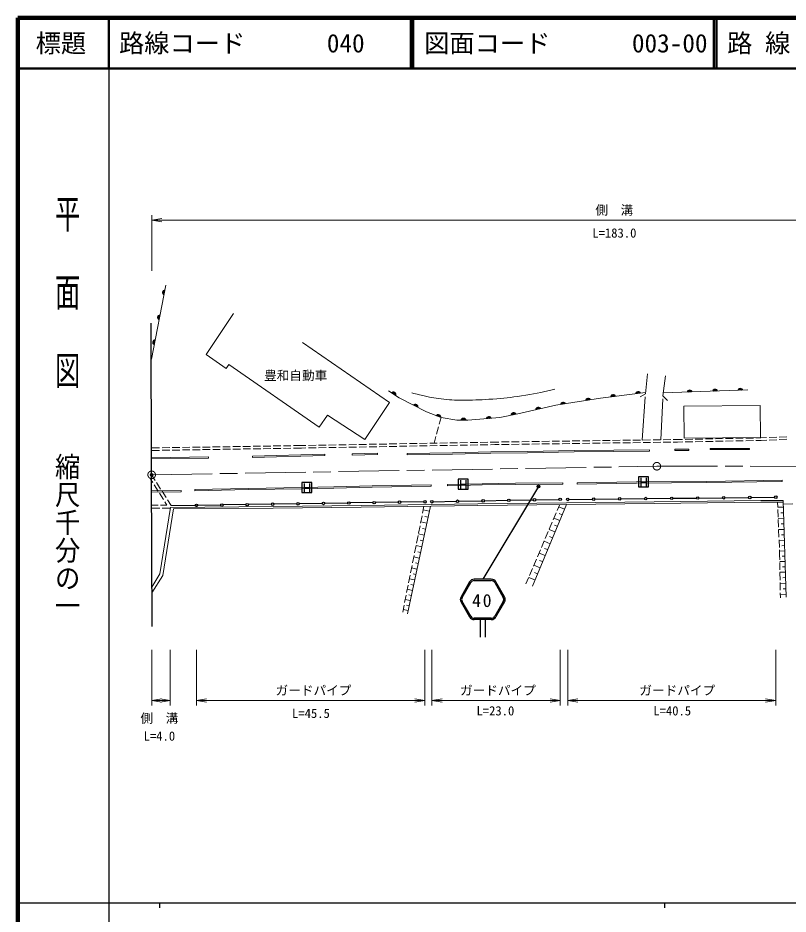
# Model space of a CAD drawing. Units: millimetres, scale not verified. Extents: x 40000 to 680000, y 20000 to 380000.
# Drawn here: x 40000 to 192428, y 202759 to 380000 of the extents above; entities that cross this region are included whole.
import ezdxf
from ezdxf.enums import TextEntityAlignment as Align

# ---------------------------------------------------------------- set-up
doc = ezdxf.new("R2010")
doc.units = ezdxf.units.MM
doc.header["$LTSCALE"] = 1000
doc.header["$PDMODE"] = 32
doc.header["$PDSIZE"] = 500
doc.linetypes.add('CHAIN', pattern=[18.5, 12, -1.5, 3.5, -1.5])
for name, color, linetype, lineweight in [('M-BMK', 2, 'CHAIN', 13), ('M-BMK-OTRS', 5, 'Continuous', 25), ('M-STR-HTXT', 7, 'Continuous', 13), ('M-STR-STRC', 7, 'Continuous', 25), ('M-TTL', 2, 'Continuous', 140), ('M-TTL-BAND', 7, 'Continuous', 25), ('M-TTL-LINE', 7, 'Continuous', 50), ('M-WORK', 1, 'Continuous', 13)]:
    doc.layers.add(name, color=color, linetype=linetype, lineweight=lineweight)
for name, color, linetype in [('M-BMK-HTXT', 7, 'Continuous'), ('M-OTRS', 6, 'Continuous'), ('M-TTL-TXT', 7, 'Continuous')]:
    doc.layers.add(name, color=color, linetype=linetype)
doc.styles.add('@ＭＳ ゴシック', font='')
doc.styles.add('ＭＳ ゴシック', font='')
doc.styles.get('@ＭＳ ゴシック').set_extended_font_data('@MS Gothic')
doc.styles.get('ＭＳ ゴシック').set_extended_font_data('MS Gothic')

# ---------------------------------------------------------------- blocks, each defined once
blk = doc.blocks.new('open_arrow')
at = {"color": 0, "linetype": 'Continuous', "lineweight": -2}
blk.add_lwpolyline([(7.5, 1.25), (0, 0), (7.5, -1.25)], dxfattribs=at)

msp = doc.modelspace()

# ---------------------------------------------------------------- linework, layer by layer
at = {"layer": 'M-BMK'}
for p, q in [((66469, 289638), (166455, 291332)), ((166455, 291332), (266455, 291249))]:
    msp.add_line(p, q, dxfattribs=at)
for centre in [(166455, 291332), (66469, 289638)]:
    msp.add_circle(centre, 750, dxfattribs=at)
at = {"layer": 'M-BMK-OTRS'}
for p, q in [((66469, 289638), (66398, 319638)), ((66540, 259638), (66469, 289638))]:
    msp.add_line(p, q, dxfattribs=at)
at = {"layer": 'M-OTRS'}
msp.add_point((66469, 289638), dxfattribs=at)
at = {"layer": 'M-STR-HTXT'}
for p, q in [((66500, 330000), (66500, 341000)), ((66500, 340000), (249652, 340000)), ((66485, 255000), (66485, 244000)), ((70150, 255000), (70150, 244000)), ((75331, 255000), (75331, 244000)), ((120565, 255000), (120565, 244000)), ((121939, 255000), (121939, 244000)), ((147320, 255000), (147320, 244000)), ((148810, 255000), (148810, 244000)), ((189985, 255000), (189985, 244000)), ((66485, 245000), (70150, 245000)), ((75331, 245000), (120565, 245000)), ((121939, 245000), (147320, 245000)), ((148810, 245000), (189985, 245000))]:
    msp.add_line(p, q, dxfattribs=at)
at = {"layer": 'M-STR-STRC'}
for p, q in [((164808, 289244), (162808, 289244)), ((162808, 289244), (162808, 287244)), ((163348, 287329), (163348, 289028)), ((164340, 289039), (164340, 287334)), ((164808, 287244), (164808, 289244)), ((98183, 288148), (96183, 288148)), ((96183, 288148), (96183, 286148)), ((96723, 286233), (96723, 287932)), ((96723, 287148), (97715, 287148)), ((97715, 287943), (97715, 286238)), ((98183, 286148), (98183, 288148)), ((129144, 288803), (127144, 288803)), ((127144, 288803), (127144, 286803)), ((127684, 286888), (127684, 288587)), ((127684, 287803), (128676, 287803)), ((128676, 288598), (128676, 286893)), ((129144, 286803), (129144, 288803)), ((143013, 287326), (132000, 269000)), ((162808, 287244), (164808, 287244)), ((163348, 288244), (164340, 288244)), ((96183, 286148), (98183, 286148)), ((127144, 286803), (129144, 286803)), ((80107, 283661), (75581, 283589)), ((85133, 283740), (80607, 283668)), ((90159, 283819), (85633, 283747)), ((95185, 283898), (90659, 283826)), ((100211, 283977), (95685, 283905)), ((105237, 284056), (100711, 283985)), ((110263, 284135), (105737, 284064)), ((115289, 284214), (110763, 284143)), ((120315, 284293), (115789, 284222)), ((122189, 284316), (126765, 284401)), ((127265, 284410), (131842, 284495)), ((132342, 284505), (136918, 284590)), ((137418, 284599), (141994, 284684)), ((142494, 284693), (147070, 284778)), ((149060, 284771), (153707, 284821)), ((154207, 284826), (158854, 284876)), ((159354, 284881), (164001, 284931)), ((164501, 284936), (169148, 284986)), ((169648, 284991), (174294, 285041)), ((174794, 285046), (179441, 285096)), ((179941, 285101), (184588, 285151)), ((185088, 285156), (189735, 285206)), ((129389, 268448), (127700, 265522)), ((127930, 265389), (129620, 268315)), ((133689, 268980), (130311, 268980)), ((130311, 268714), (133689, 268714)), ((134380, 268315), (136070, 265389)), ((136300, 265522), (134611, 268448)), ((127700, 264458), (129389, 261532)), ((129620, 261665), (127930, 264591)), ((136070, 264591), (134380, 261665)), ((134611, 261532), (136300, 264458)), ((133689, 261266), (130311, 261266)), ((133689, 261000), (130311, 261000)), ((131500, 261000), (131500, 257500)), ((132500, 261000), (132500, 257500))]:
    msp.add_line(p, q, dxfattribs=at)
for centre, radius in [((143013, 287326), 250), ((143013, 287326), 200), ((143013, 287326), 150), ((143013, 287326), 100), ((143013, 287326), 50), ((143013, 287326), 20), ((184838, 285154), 250), ((189985, 285209), 250), ((75331, 283585), 250), ((80357, 283664), 250), ((85383, 283744), 250), ((90409, 283823), 250), ((95435, 283902), 250), ((100461, 283981), 250), ((105487, 284060), 250), ((110513, 284139), 250), ((115539, 284218), 250), ((120565, 284297), 250), ((121939, 284311), 250), ((127015, 284406), 250), ((132092, 284500), 250), ((137168, 284594), 250), ((142244, 284688), 250), ((147320, 284783), 250), ((148810, 284768), 250), ((153957, 284823), 250), ((159104, 284878), 250), ((164251, 284933), 250), ((169398, 284988), 250), ((174544, 285044), 250), ((179691, 285099), 250)]:
    msp.add_circle(centre, radius, dxfattribs=at)
for centre, radius, start, end in [((130311, 267916), 1064, 90, 150), ((130311, 267916), 798, 90, 150), ((133689, 267916), 1064, 30, 90), ((133689, 267916), 798, 30, 90), ((128621, 264990), 1064, 150, 210), ((128621, 264990), 798, 150, 210), ((135379, 264990), 798, 330, 30.00002), ((135379, 264990), 1064, 330, 30), ((130311, 262064), 1064, 210, 270), ((130311, 262064), 798, 210, 270), ((133689, 262064), 798, 270, 330), ((133689, 262064), 1064, 270, 330)]:
    msp.add_arc(centre, radius, start, end, dxfattribs=at)
msp.add_point((143013, 287326), dxfattribs=at)
at = {"layer": 'M-TTL'}
for p, q in [((40000, 380000), (40000, 20000)), ((680000, 380000), (40000, 380000))]:
    msp.add_line(p, q, dxfattribs=at)
at = {"layer": 'M-TTL-BAND'}
for p, q in [((58000, 370000), (58000, 20000)), ((40000, 205000), (579000, 205000)), ((68000, 205000), (68000, 204000)), ((168000, 205000), (168000, 204000))]:
    msp.add_line(p, q, dxfattribs=at)
at = {"layer": 'M-TTL-LINE'}
for p, q in [((58000, 380000), (58000, 370000)), ((117750, 380000), (117750, 370000)), ((118250, 380000), (118250, 370000)), ((177750, 380000), (177750, 370000)), ((178250, 380000), (178250, 370000)), ((40000, 370000), (680000, 370000))]:
    msp.add_line(p, q, dxfattribs=at)
at = {"layer": 'M-WORK'}
for p, q in [((69284, 327163), (66415, 312530)), ((82646, 321529), (77291, 313417)), ((113536, 303906), (96313, 315814)), ((77291, 313417), (81207, 310659)), ((81207, 310659), (81767, 311459)), ((81767, 311459), (99629, 299071)), ((164191, 305634), (164635, 309594)), ((168151, 309221), (167654, 305278)), ((163143, 305030), (164191, 305634)), ((164120, 305092), (163573, 296518)), ((167654, 305278), (168560, 304337)), ((184453, 306412), (167725, 305838)), ((108660, 296593), (113536, 303906)), ((167644, 304646), (167265, 296570)), ((186908, 303354), (171797, 303193)), ((171797, 303193), (171865, 296884)), ((186976, 297045), (186908, 303354)), ((99629, 299071), (101268, 301428)), ((101268, 301428), (108660, 296593)), ((123404, 299631), (123771, 300957)), ((122871, 297704), (123271, 299149)), ((122371, 295896), (122738, 297222)), ((127495, 295987), (128994, 296013)), ((129494, 296022), (130994, 296049)), ((131494, 296058), (132994, 296084)), ((133494, 296093), (134368, 296109)), ((134368, 296109), (135210, 296120)), ((135710, 296127), (137209, 296149)), ((137709, 296156), (139209, 296177)), ((139709, 296184), (141209, 296205)), ((141709, 296212), (143209, 296233)), ((143709, 296240), (145209, 296261)), ((145709, 296268), (147208, 296289)), ((147708, 296296), (149208, 296317)), ((149708, 296324), (151208, 296345)), ((151708, 296352), (153208, 296373)), ((153708, 296380), (155208, 296401)), ((155708, 296408), (157207, 296429)), ((157707, 296436), (159207, 296457)), ((159707, 296464), (161207, 296485)), ((161707, 296492), (163207, 296513)), ((161715, 295992), (163215, 296013)), ((163707, 296520), (165207, 296541)), ((163715, 296020), (165215, 296041)), ((165707, 296548), (167206, 296569)), ((165715, 296048), (167215, 296069)), ((167706, 296576), (169206, 296597)), ((167715, 296076), (169214, 296097)), ((169706, 296604), (170548, 296616)), ((169714, 296104), (170556, 296116)), ((170548, 296616), (171558, 296636)), ((170556, 296116), (171570, 296136)), ((171865, 296884), (186976, 297045)), ((172058, 296646), (173557, 296675)), ((172070, 296146), (173570, 296175)), ((174057, 296685), (175557, 296714)), ((174070, 296185), (175570, 296214)), ((176057, 296724), (177557, 296754)), ((176069, 296224), (177569, 296254)), ((178057, 296763), (179556, 296793)), ((178069, 296263), (179569, 296293)), ((180056, 296803), (181556, 296832)), ((180069, 296303), (181568, 296332)), ((182056, 296842), (183555, 296871)), ((182068, 296342), (183568, 296371)), ((184055, 296881), (185555, 296910)), ((184068, 296381), (185568, 296411)), ((186055, 296920), (187065, 296940)), ((186068, 296420), (187082, 296440)), ((187065, 296940), (188175, 296992)), ((187082, 296440), (188191, 296493)), ((188674, 297016), (190172, 297087)), ((188690, 296516), (190189, 296587)), ((190672, 297110), (192170, 297181)), ((190688, 296610), (192186, 296681)), ((66457, 294950), (68043, 294975)), ((66465, 294450), (68051, 294475)), ((68543, 294983), (70042, 295008)), ((68551, 294483), (70051, 294508)), ((70542, 295016), (72042, 295040)), ((70551, 294516), (72050, 294540)), ((72542, 295048), (74042, 295072)), ((72550, 294548), (74050, 294572)), ((74542, 295080), (76042, 295105)), ((74550, 294580), (76050, 294605)), ((76541, 295113), (78041, 295137)), ((76550, 294613), (78050, 294637)), ((78541, 295145), (80041, 295169)), ((78549, 294645), (80049, 294669)), ((80541, 295177), (82041, 295202)), ((80549, 294677), (82049, 294702)), ((82541, 295210), (84040, 295234)), ((82549, 294710), (84049, 294734)), ((84540, 295242), (86040, 295266)), ((84549, 294742), (86049, 294766)), ((86540, 295274), (88040, 295299)), ((86548, 294774), (88048, 294799)), ((88540, 295307), (90040, 295331)), ((88548, 294807), (90048, 294831)), ((90540, 295339), (92039, 295363)), ((90548, 294839), (92048, 294863)), ((92539, 295371), (94039, 295396)), ((92548, 294871), (94047, 294896)), ((94539, 295404), (96125, 295429)), ((94547, 294904), (96134, 294929)), ((96125, 295429), (96999, 295445)), ((96134, 294929), (97008, 294945)), ((97499, 295454), (98999, 295480)), ((97508, 294954), (99007, 294980)), ((99499, 295489), (100999, 295516)), ((99507, 294989), (101007, 295016)), ((101499, 295525), (102999, 295551)), ((101507, 295025), (103007, 295052)), ((103498, 295560), (104998, 295587)), ((103507, 295060), (105006, 295087)), ((105498, 295596), (106998, 295622)), ((105506, 295096), (107006, 295123)), ((107498, 295631), (108998, 295658)), ((107506, 295131), (109006, 295158)), ((109497, 295667), (110997, 295694)), ((109506, 295167), (111005, 295194)), ((111497, 295702), (112997, 295729)), ((111505, 295202), (113005, 295229)), ((113497, 295738), (114997, 295765)), ((113505, 295238), (115005, 295265)), ((115497, 295773), (116996, 295800)), ((115505, 295274), (117005, 295300)), ((117496, 295809), (118996, 295836)), ((117504, 295309), (119004, 295336)), ((119496, 295844), (120996, 295871)), ((119504, 295345), (121004, 295371)), ((121496, 295880), (122995, 295907)), ((121504, 295380), (123004, 295407)), ((123495, 295916), (124995, 295942)), ((123503, 295416), (125003, 295442)), ((125495, 295951), (126995, 295978)), ((125503, 295451), (127003, 295478)), ((127503, 295487), (129003, 295513)), ((129503, 295522), (131002, 295549)), ((131502, 295558), (133002, 295584)), ((133502, 295593), (134376, 295609)), ((133596, 294156), (140872, 294254)), ((134376, 295609), (135218, 295621)), ((135718, 295628), (137218, 295649)), ((137717, 295656), (139217, 295677)), ((139717, 295684), (141217, 295705)), ((140872, 294254), (150106, 294417)), ((141717, 295712), (143217, 295733)), ((143717, 295740), (145217, 295761)), ((145717, 295768), (147217, 295789)), ((147717, 295796), (149216, 295817)), ((149716, 295824), (151216, 295845)), ((150106, 294417), (157969, 294515)), ((150110, 294167), (157972, 294265)), ((151716, 295852), (153216, 295873)), ((153716, 295880), (155216, 295901)), ((155716, 295908), (157216, 295929)), ((157716, 295936), (159215, 295957)), ((157969, 294515), (165017, 294547)), ((157972, 294265), (165018, 294297)), ((159715, 295964), (161215, 295985)), ((165018, 294297), (165017, 294547)), ((170043, 294695), (172769, 294724)), ((170043, 294695), (170046, 294445)), ((170046, 294445), (172772, 294474)), ((172772, 294474), (172769, 294724)), ((177018, 294869), (184816, 294869)), ((177018, 294619), (177018, 294869)), ((177018, 294619), (184816, 294619)), ((184816, 294619), (184816, 294869)), ((66461, 293014), (77704, 293177)), ((66465, 292764), (77708, 292927)), ((77704, 293177), (77708, 292927)), ((86449, 293308), (100740, 293732)), ((86449, 293308), (86456, 293058)), ((86456, 293058), (100747, 293482)), ((100747, 293482), (100740, 293732)), ((106156, 293797), (111181, 293895)), ((106161, 293547), (106156, 293797)), ((106161, 293547), (111186, 293645)), ((111181, 293895), (111186, 293645)), ((117021, 293862), (125994, 293993)), ((117025, 293612), (117021, 293862)), ((117025, 293612), (125998, 293743)), ((125994, 293993), (133596, 294156)), ((125998, 293743), (133601, 293906)), ((133601, 293906), (140876, 294004)), ((140876, 294004), (150110, 294167)), ((67181, 288513), (66469, 289638)), ((66259, 288754), (66672, 288102)), ((66939, 287679), (67741, 286412)), ((68250, 286823), (67448, 288091)), ((96189, 287123), (102541, 287276)), ((102541, 287276), (110089, 287450)), ((102547, 287026), (110094, 287200)), ((110089, 287450), (121791, 287667)), ((110094, 287200), (121796, 287417)), ((121791, 287667), (121796, 287417)), ((125011, 287732), (131884, 287885)), ((125011, 287732), (125016, 287482)), ((125016, 287482), (131889, 287635)), ((131884, 287885), (138497, 287972)), ((131889, 287635), (138499, 287722)), ((138497, 287972), (147872, 288037)), ((138499, 287722), (147874, 287787)), ((147872, 288037), (147874, 287787)), ((150700, 288059), (162424, 288233)), ((150700, 288059), (150704, 287809)), ((150704, 287809), (162427, 287983)), ((162424, 288233), (176258, 288341)), ((162427, 287983), (176261, 288091)), ((176258, 288341), (191224, 288581)), ((176261, 288091), (191228, 288331)), ((191224, 288581), (191228, 288331)), ((66477, 286449), (72294, 286514)), ((66480, 286199), (72297, 286264)), ((68009, 285989), (68811, 284722)), ((69320, 285133), (68518, 286400)), ((72294, 286514), (72297, 286264)), ((75035, 286743), (85552, 286949)), ((75035, 286743), (75040, 286493)), ((75040, 286493), (85557, 286699)), ((85552, 286949), (96189, 287123)), ((85557, 286699), (96194, 286873)), ((96194, 286873), (102547, 287026)), ((67737, 283656), (66483, 283662)), ((69491, 283647), (68237, 283653)), ((69078, 284299), (69491, 283647)), ((70299, 283585), (69587, 284710)), ((107924, 283550), (130992, 283876)), ((130992, 283876), (148547, 284072)), ((130996, 283576), (148550, 283772)), ((148550, 283772), (141817, 267622)), ((146733, 282587), (147233, 283757)), ((148547, 284072), (165937, 284268)), ((148550, 283772), (165941, 283968)), ((165937, 284268), (187049, 284529)), ((165941, 283968), (187051, 284229)), ((187049, 284529), (191444, 284547)), ((187051, 284229), (191445, 284247)), ((190327, 284242), (190367, 283269)), ((191444, 284547), (192071, 265444)), ((191468, 283818), (193397, 283864)), ((66485, 283038), (68068, 283034)), ((68116, 270033), (70175, 283188)), ((68568, 283032), (70150, 283028)), ((70770, 282892), (68703, 269716)), ((70175, 283188), (90502, 283354)), ((75331, 283585), (70299, 283585)), ((70770, 282892), (90504, 283054)), ((90502, 283354), (107924, 283550)), ((90504, 283054), (107928, 283250)), ((107928, 283250), (130996, 283576)), ((121634, 283444), (117084, 262132)), ((120080, 282019), (120362, 283426)), ((121425, 282466), (120221, 282723)), ((145949, 280747), (146537, 282127)), ((148165, 282849), (147045, 283316)), ((147698, 281729), (147138, 281962)), ((191478, 283248), (190369, 283211)), ((190388, 282770), (190449, 281271)), ((191515, 282139), (190961, 282120)), ((119686, 280058), (119981, 281529)), ((120911, 280058), (119736, 280309)), ((121168, 281262), (120566, 281391)), ((145164, 278907), (145752, 280287)), ((147231, 280608), (146092, 281083)), ((191552, 281030), (190461, 280993)), ((190470, 280771), (190531, 279272)), ((119292, 278098), (119587, 279568)), ((120660, 278883), (120073, 279009)), ((144379, 277068), (144968, 278448)), ((146281, 278331), (145124, 278813)), ((146756, 279470), (146187, 279707)), ((191625, 278847), (190550, 278811)), ((190552, 278773), (190614, 277274)), ((191589, 279938), (191043, 279920)), ((118898, 276137), (119194, 277607)), ((120409, 277708), (119263, 277953)), ((120165, 276562), (119591, 276684)), ((143594, 275228), (144183, 276608)), ((145316, 276016), (144139, 276506)), ((145799, 277173), (145220, 277414)), ((190634, 276775), (190696, 275276)), ((191696, 276698), (190639, 276663)), ((191661, 277772), (191123, 277754)), ((118504, 274176), (118800, 275647)), ((119920, 275416), (118801, 275655)), ((142809, 273389), (143398, 274768)), ((144825, 274839), (144237, 275084)), ((190717, 274776), (190757, 273803)), ((191732, 275640), (191203, 275623)), ((118111, 272215), (118406, 273686)), ((119442, 273179), (118351, 273412)), ((119681, 274297), (119122, 274417)), ((144335, 273662), (143139, 274161)), ((191767, 274583), (190726, 274548)), ((190757, 273803), (190774, 272819)), ((191802, 273542), (191281, 273525)), ((117717, 270254), (118012, 271725)), ((118976, 270996), (117911, 271223)), ((119209, 272087), (118664, 272204)), ((142025, 271549), (142613, 272929)), ((143338, 271270), (142122, 271777)), ((143836, 272466), (143238, 272716)), ((191836, 272501), (190780, 272466)), ((190782, 272319), (190808, 270819)), ((191871, 271445), (191343, 271427)), ((66522, 267401), (68116, 270033)), ((68703, 269716), (66524, 266323)), ((117323, 268293), (117618, 269764)), ((118749, 269931), (118217, 270044)), ((141240, 269709), (141828, 271089)), ((142831, 270054), (142223, 270308)), ((191907, 270388), (190816, 270352)), ((190817, 270319), (190843, 268820)), ((116929, 266333), (117225, 267803)), ((118522, 268866), (117483, 269088)), ((118300, 267826), (117780, 267937)), ((140544, 268079), (141044, 269250)), ((142324, 268839), (141088, 269354)), ((190852, 268320), (190878, 266820)), ((191979, 268208), (190854, 268170)), ((191943, 269298), (191398, 269280)), ((118078, 266787), (117064, 267004)), ((117862, 265773), (117355, 265881)), ((190886, 266320), (190903, 265336)), ((192054, 265958), (190893, 265919)), ((192017, 267083), (191454, 267064)), ((116535, 264372), (116831, 265842)), ((117645, 264759), (116656, 264970)), ((116154, 262475), (116437, 263881)), ((117223, 262780), (116257, 262986)), ((117434, 263770), (116939, 263875))]:
    msp.add_line(p, q, dxfattribs=at)
msp.add_lwpolyline([(164223, 305920), (155323, 304798), (146451, 303399), (138938, 301721), (135382, 300962), (129068, 300442), (126870, 300442), (123771, 300957), (120840, 302076), (115483, 304877), (113351, 306262)], dxfattribs=at)
for centre, radius, start, end in [((69106, 325670), 512, 91.58649, 246.22573), ((69106, 325670), 410, 94.83179, 242.98043), ((69106, 325670), 308, 100.36624, 237.44598), ((69106, 325670), 205, 112.1895, 225.62272), ((68144, 320763), 512, 91.58649, 246.22573), ((68144, 320763), 410, 94.83179, 242.98043), ((68144, 320763), 308, 100.36624, 237.44598), ((68144, 320763), 205, 112.1895, 225.62272), ((67182, 315857), 512, 91.58649, 246.22573), ((67182, 315857), 410, 94.83179, 242.98043), ((67182, 315857), 308, 100.36624, 237.44598), ((67182, 315857), 205, 112.1895, 225.62272), ((182958, 306248), 512, 14.64671, 169.28594), ((182958, 306248), 410, 17.89201, 166.04065), ((114284, 305522), 512, 339.65652, 134.29575), ((114284, 305522), 410, 342.90181, 131.05045), ((114284, 305522), 308, 348.43626, 125.516), ((114284, 305522), 205, 0.25952, 113.69274), ((157788, 304995), 512, 19.86461, 174.50384), ((157788, 304995), 410, 23.10991, 171.25855), ((157788, 304995), 308, 28.64435, 165.7241), ((157788, 304995), 205, 40.46762, 153.90084), ((162749, 305621), 512, 19.86461, 174.50384), ((162749, 305621), 410, 23.10991, 171.25855), ((162749, 305621), 308, 28.64435, 165.7241), ((162749, 305621), 205, 40.46762, 153.90084), ((172964, 305905), 512, 14.64671, 169.28594), ((172964, 305905), 410, 17.89201, 166.04065), ((172964, 305905), 308, 23.42645, 160.5062), ((172964, 305905), 205, 35.24971, 148.68294), ((177961, 306077), 512, 14.64671, 169.28594), ((177961, 306077), 410, 17.89201, 166.04065), ((177961, 306077), 308, 23.42645, 160.5062), ((177961, 306077), 205, 35.24971, 148.68294), ((182958, 306248), 308, 23.42645, 160.5062), ((182958, 306248), 205, 35.24971, 148.68294), ((118659, 303089), 512, 345.08648, 139.72571), ((118659, 303089), 410, 348.33177, 136.48041), ((118659, 303089), 308, 353.86622, 130.94597), ((118659, 303089), 205, 5.68948, 119.1227), ((147903, 303514), 512, 21.63976, 176.27899), ((147903, 303514), 410, 24.88505, 173.03369), ((147903, 303514), 308, 30.4195, 167.49925), ((147903, 303514), 205, 42.24276, 155.67598), ((152842, 304293), 512, 21.63976, 176.27899), ((152842, 304293), 410, 24.88505, 173.03369), ((152842, 304293), 308, 30.4195, 167.49925), ((152842, 304293), 205, 42.24276, 155.67598), ((123227, 301045), 512, 351.78262, 146.42185), ((123227, 301045), 410, 355.02791, 143.17655), ((123227, 301045), 308, 0.56236, 137.64211), ((138130, 301434), 512, 24.73117, 179.3704), ((138130, 301434), 410, 27.97646, 176.1251), ((138130, 301434), 308, 33.51091, 170.59066), ((138130, 301434), 205, 45.33417, 158.7674), ((143013, 302516), 512, 25.27371, 179.91295), ((143013, 302516), 410, 28.51901, 176.66765), ((143013, 302516), 308, 34.05346, 171.1332), ((143013, 302516), 205, 45.87672, 159.30994), ((123227, 301045), 205, 12.38562, 125.81884), ((128189, 300330), 512, 12.68038, 167.31962), ((128189, 300330), 410, 15.92568, 164.07432), ((128189, 300330), 308, 21.46013, 158.53987), ((128189, 300330), 205, 33.28339, 146.71661), ((133185, 300668), 512, 17.384, 172.02323), ((133185, 300668), 410, 20.62929, 168.77793), ((133185, 300668), 308, 26.16374, 163.24349), ((133185, 300668), 205, 37.987, 151.42023)]:
    msp.add_arc(centre, radius, start, end, dxfattribs=at)
msp.add_open_spline([(117951, 305824), (119116, 305520), (119440, 305446), (120402, 305238), (121909, 304913), (122761, 304753), (124292, 304572), (125926, 304379), (126856, 304414), (128501, 304412), (130646, 304410), (131849, 304478), (133989, 304625), (136203, 304778), (137442, 304914), (139637, 305238), (142251, 305624), (143145, 305848), (146271, 306570)], degree=3, knots=[0, 0, 0, 0, 1, 1, 1, 2, 2, 2, 3, 3, 3, 4, 4, 4, 5, 5, 5, 6, 6, 6, 6], dxfattribs=at)

# ---------------------------------------------------------------- block references
at = {"layer": 'M-STR-HTXT', "xscale": 267, "yscale": 267}
for p in [(66500, 340000), (66485, 245000), (75331, 245000), (121939, 245000), (148810, 245000)]:
    msp.add_blockref('open_arrow', p, dxfattribs=at)
at = {"layer": 'M-STR-HTXT', "xscale": 267, "yscale": 267, "rotation": 180}
for p in [(70150, 245000), (120565, 245000), (147320, 245000), (189985, 245000)]:
    msp.add_blockref('open_arrow', p, dxfattribs=at)

# ---------------------------------------------------------------- texts
at = {"layer": 'M-BMK-HTXT', "style": 'ＭＳ ゴシック'}
msp.add_text('豊和自動車', height=1833, dxfattribs=at).set_placement((94978, 309283), align=Align.MIDDLE_CENTER)
at = {"layer": 'M-STR-HTXT', "style": 'ＭＳ ゴシック'}
for s, p in [('側\u3000溝', (158043, 342000)), ('ガードパイプ', (98500, 247000)), ('ガードパイプ', (135000, 247000)), ('ガードパイプ', (170500, 247000)), ('側\u3000溝', (68000, 241500))]:
    msp.add_text(s, height=1833, dxfattribs=at).set_placement(p, align=Align.MIDDLE_CENTER)
for s, p in [('L=183.0', (158043, 336000)), ('L=45.5', (98000, 241000)), ('L=23.0', (134500, 241500)), ('L=40.5', (169500, 241500)), ('L=4.0', (68000, 236500))]:
    msp.add_text(s, height=1833, dxfattribs=at).set_placement(p, align=Align.BOTTOM_CENTER)
at = {"layer": 'M-STR-STRC', "insert": (131991, 264754), "char_height": 2566, "attachment_point": 5, "style": 'ＭＳ ゴシック'}
msp.add_mtext('\\T1.2;40', dxfattribs=at)
at = {"layer": 'M-TTL-BAND', "style": '@ＭＳ ゴシック'}
for s, width, p in [('平  面  図', 1.55, (49777, 306475)), ('縮尺千分の一', 1.1, (49777, 261030))]:
    msp.add_text(s, height=3666, rotation=270, dxfattribs=dict(at, width=width)).set_placement(p, align=Align.MIDDLE_RIGHT)
at = {"layer": 'M-TTL-TXT', "style": 'ＭＳ ゴシック'}
msp.add_text('標題', height=3666, dxfattribs=at).set_placement((48500, 375000), align=Align.MIDDLE_CENTER)
for s, p in [('路線コード', (60000, 375000)), ('040', (101142, 375000)), ('図面コード', (120380, 375000)), ('003-00', (161521, 375000)), ('路 線 名', (180380, 375000))]:
    msp.add_text(s, height=3666, dxfattribs=at).set_placement(p, align=Align.MIDDLE_LEFT)

doc.saveas('drawing.dxf')
